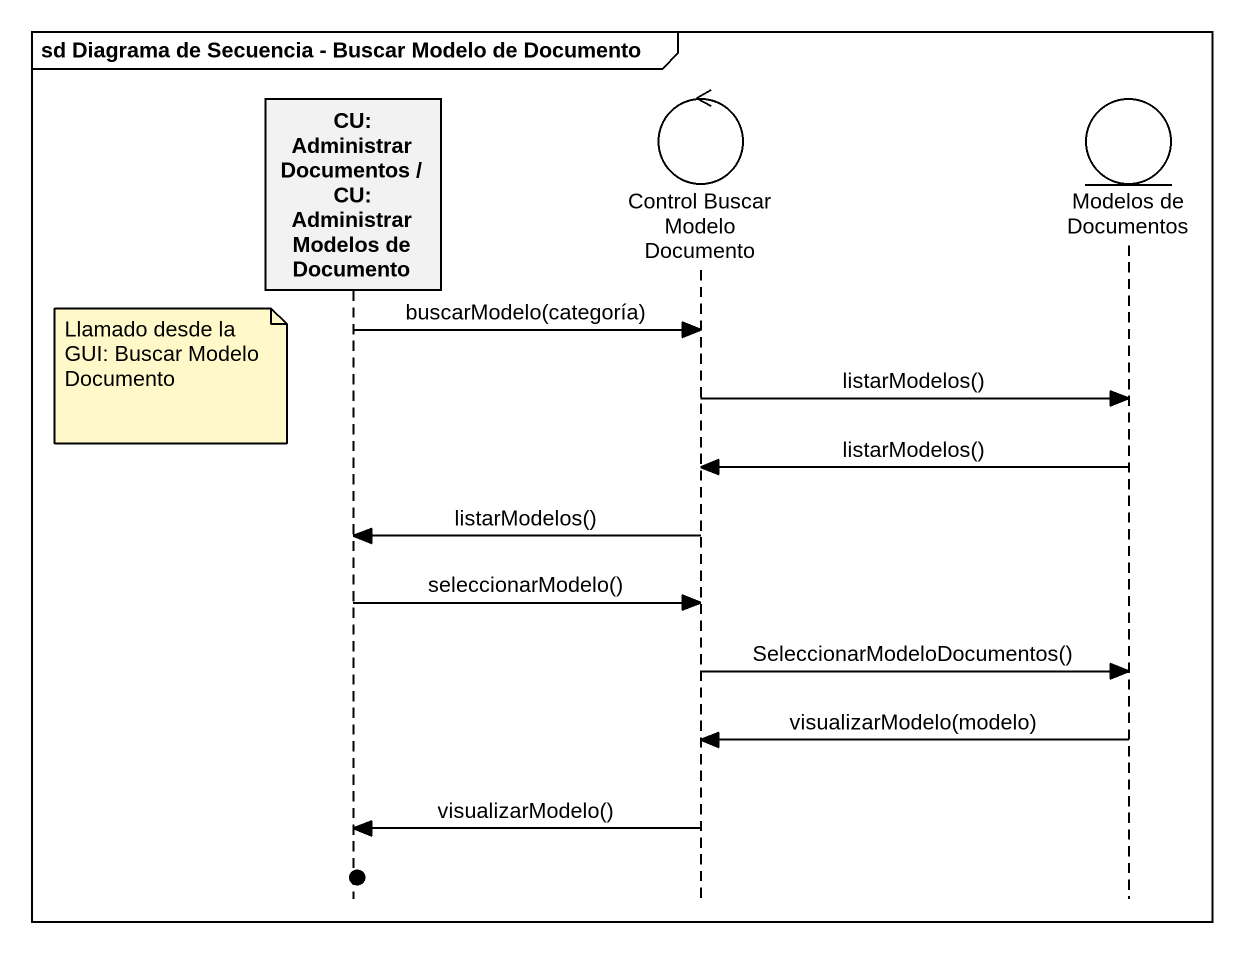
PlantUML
@startuml
mainframe sd Diagrama de Secuencia - Buscar Modelo de Documento
hide footbox
participant "CU: Administrar Documentos / CU: Administrar Modelos de Documento" as CU_Administrar_Documentos
control "Control Buscar Modelo Documento" as Control_Buscar_Modelo
entity "Modelos de Documentos" as Modelos_de_Documentos

CU_Administrar_Documentos -> Control_Buscar_Modelo : buscarModelo(categoría)
note left of CU_Administrar_Documentos : Llamado desde la GUI: Buscar Modelo Documento
Control_Buscar_Modelo -> Modelos_de_Documentos : listarModelos()
Modelos_de_Documentos -> Control_Buscar_Modelo : listarModelos()
Control_Buscar_Modelo -> CU_Administrar_Documentos : listarModelos()
CU_Administrar_Documentos -> Control_Buscar_Modelo : seleccionarModelo()
Control_Buscar_Modelo -> Modelos_de_Documentos : SeleccionarModeloDocumentos()
Modelos_de_Documentos -> Control_Buscar_Modelo : visualizarModelo(modelo)
Control_Buscar_Modelo -> CU_Administrar_Documentos : visualizarModelo()
@enduml
